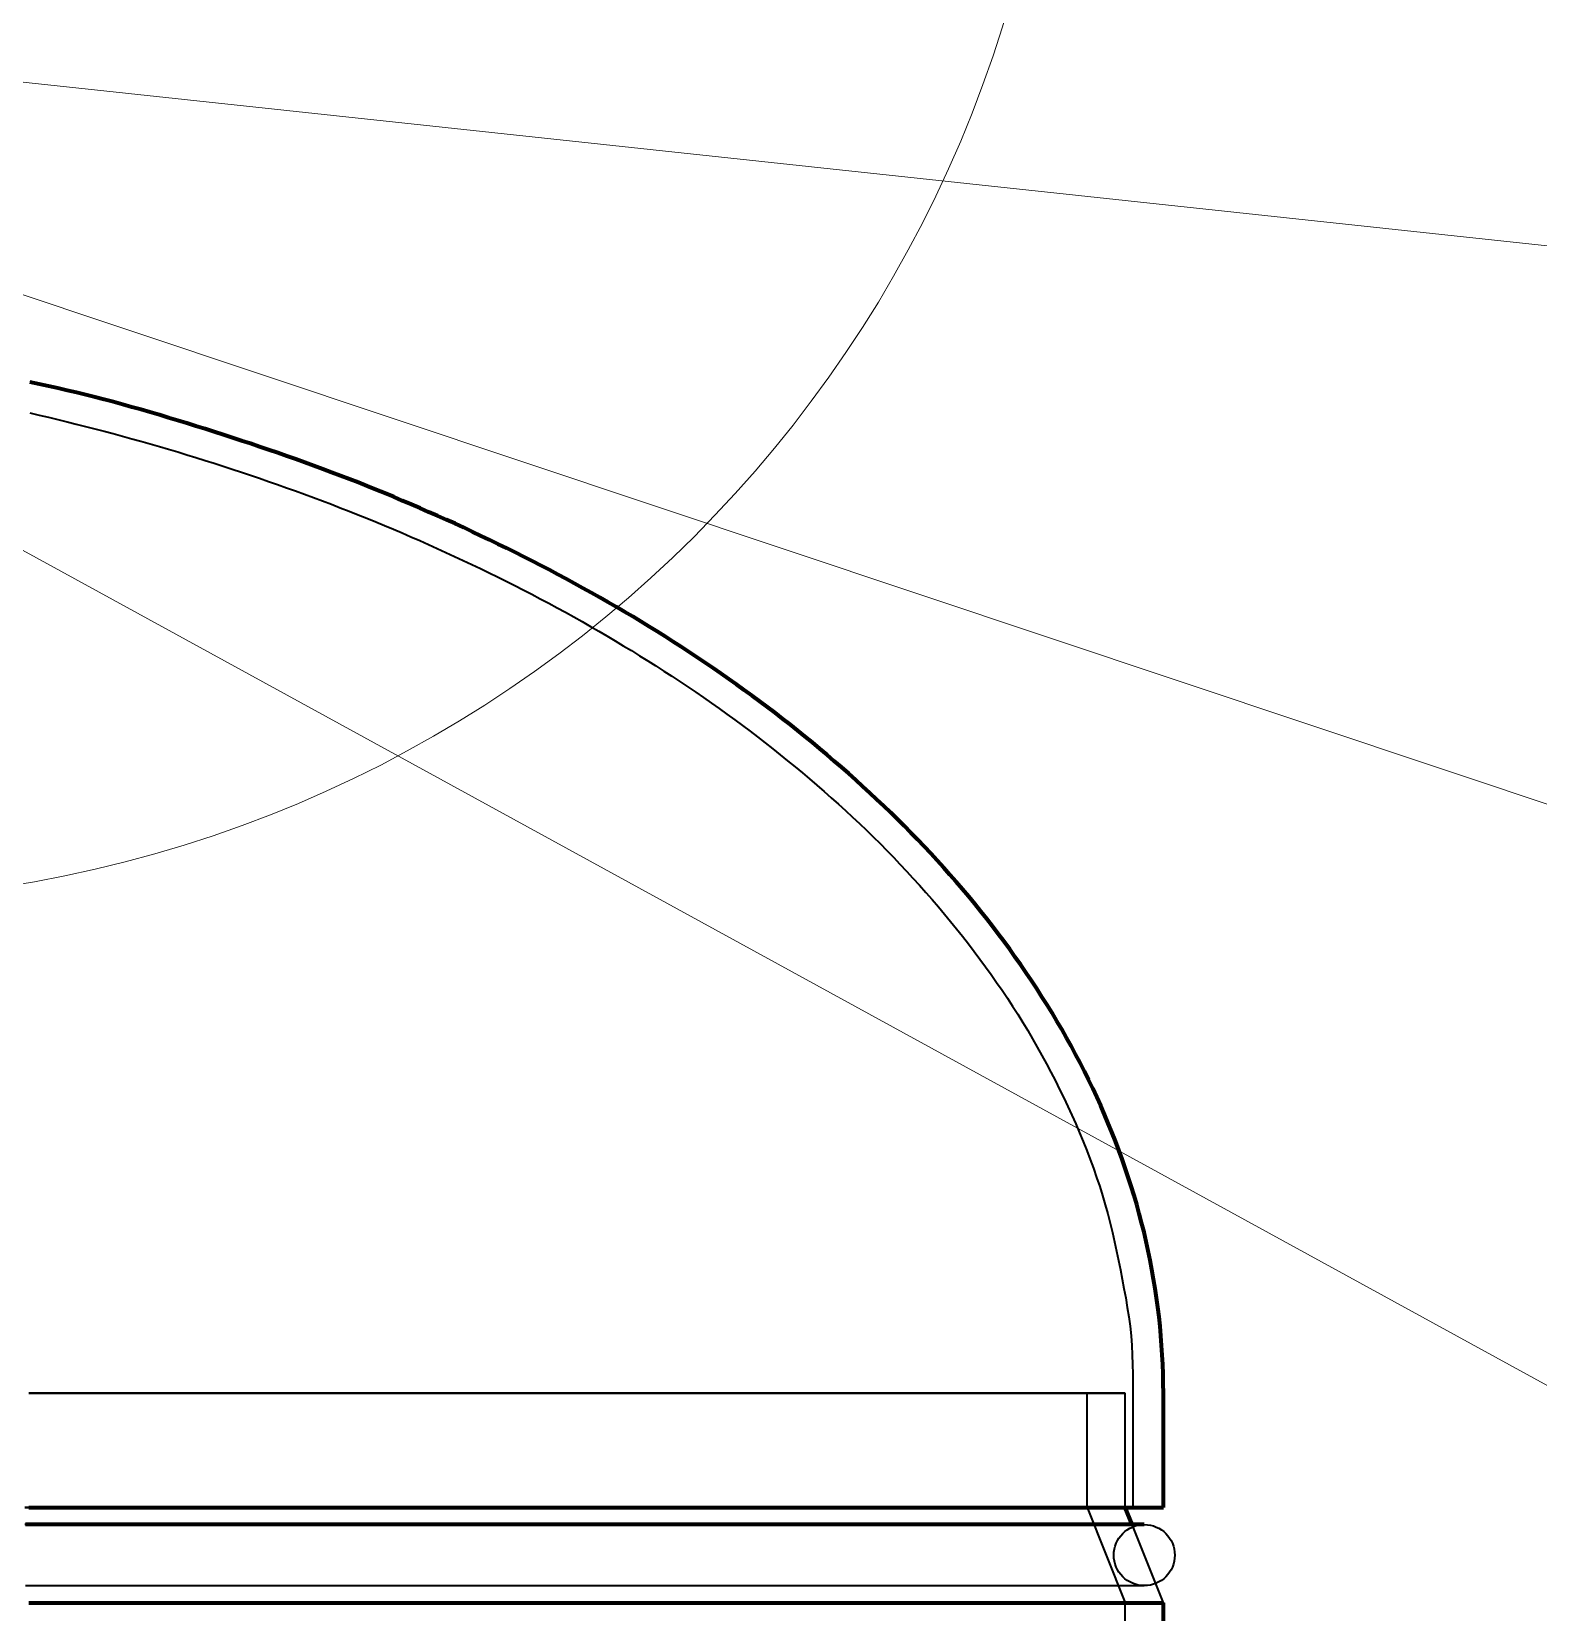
# Model space of a CAD drawing. Header units: millimetres. Extents: x 0 to 2208, y 0 to 420.
# Drawn here: x 112.52 to 128.32, y 217.29 to 233.87 of the extents above; entities that cross this region are included whole.
import ezdxf

# ---------------------------------------------------------------- set-up
doc = ezdxf.new("R2010")
doc.units = ezdxf.units.MM
doc.linetypes.add('IRAM-E-TRAZOS', pattern=[5, 4, -1])
for name, color, linetype, lineweight in [('01-VISIBLE', 7, 'CONTINUOUS', 70), ('02-OCULTA', 4, 'IRAM-E-TRAZOS', 35), ('08-FINA', 5, 'CONTINUOUS', 18)]:
    doc.layers.add(name, color=color, linetype=linetype, lineweight=lineweight)

msp = doc.modelspace()

# ---------------------------------------------------------------- linework, layer by layer
at = {"layer": '01-VISIBLE'}
for p, q in [((124.388, 218.391), (124.388, 219.591)), ((124.06, 218.211), (123.988, 218.391)), ((124.388, 198.664), (124.388, 217.391))]:
    msp.add_line(p, q, dxfattribs=at)
for points in [[(124.388, 219.591), (124.387, 219.691), (124.385, 219.791), (124.382, 219.891), (124.377, 219.991), (124.37, 220.091), (124.362, 220.191), (124.353, 220.291), (124.343, 220.39), (124.33, 220.49), (124.317, 220.589), (124.302, 220.688), (124.286, 220.787), (124.268, 220.886), (124.249, 220.984), (124.229, 221.082), (124.208, 221.18), (124.185, 221.277), (124.16, 221.375), (124.135, 221.471), (124.108, 221.568), (124.08, 221.664), (124.05, 221.76), (124.02, 221.855), (123.988, 221.95), (123.955, 222.045), (123.921, 222.139), (123.885, 222.232), (123.848, 222.326), (123.81, 222.418), (123.772, 222.511), (123.731, 222.603), (123.69, 222.694), (123.648, 222.785), (123.604, 222.875), (123.56, 222.965), (123.515, 223.054), (123.468, 223.143), (123.42, 223.231), (123.372, 223.318), (123.322, 223.406), (123.272, 223.492), (123.22, 223.578), (123.168, 223.663), (123.115, 223.748), (123.061, 223.832), (123.006, 223.916), (122.95, 223.999), (122.893, 224.082), (122.835, 224.164), (122.777, 224.245), (122.718, 224.326), (122.657, 224.406), (122.597, 224.486), (122.535, 224.565), (122.473, 224.643), (122.41, 224.721), (122.346, 224.798), (122.281, 224.875), (122.216, 224.951), (122.15, 225.026), (122.084, 225.101), (122.016, 225.175), (121.949, 225.249), (121.88, 225.322), (121.811, 225.395), (121.741, 225.467), (121.671, 225.538), (121.6, 225.609), (121.528, 225.679), (121.456, 225.748), (121.384, 225.817), (121.311, 225.886), (121.237, 225.954), (121.163, 226.021), (121.088, 226.088), (121.013, 226.154), (120.937, 226.219), (120.861, 226.284), (120.784, 226.349), (120.707, 226.413), (120.629, 226.476), (120.551, 226.539), (120.473, 226.601), (120.394, 226.663), (120.315, 226.724), (120.235, 226.785), (120.155, 226.845), (120.074, 226.904), (119.993, 226.963), (119.912, 227.021), (119.83, 227.079), (119.748, 227.137), (119.665, 227.194), (119.582, 227.25), (119.499, 227.306), (119.416, 227.361), (119.332, 227.416), (119.248, 227.47), (119.163, 227.524), (119.078, 227.577), (118.993, 227.63), (118.908, 227.682), (118.822, 227.734), (118.736, 227.785), (118.649, 227.836), (118.563, 227.886), (118.476, 227.936), (118.389, 227.985), (118.301, 228.034), (118.213, 228.082), (118.125, 228.13), (118.037, 228.177), (117.948, 228.224), (117.86, 228.27), (117.771, 228.316), (117.681, 228.362), (117.592, 228.407), (117.502, 228.451), (117.412, 228.495), (117.322, 228.539), (117.231, 228.582), (117.141, 228.624), (117.05, 228.667), (116.959, 228.709), (116.868, 228.75), (116.776, 228.791), (116.685, 228.831), (116.593, 228.871), (116.501, 228.911), (116.409, 228.95), (116.316, 228.989), (116.224, 229.027), (116.131, 229.065), (116.038, 229.103), (115.945, 229.139), (115.852, 229.176), (115.758, 229.212), (115.664, 229.247), (115.571, 229.282), (115.477, 229.317), (115.382, 229.351), (115.288, 229.385), (115.194, 229.418), (115.099, 229.451), (115.004, 229.484), (114.909, 229.516), (114.814, 229.548), (114.719, 229.579), (114.624, 229.61), (114.529, 229.641), (114.433, 229.672), (114.338, 229.702), (114.242, 229.732), (114.147, 229.762), (114.051, 229.791), (113.955, 229.82), (113.859, 229.849), (113.763, 229.877), (113.667, 229.905), (113.57, 229.932), (113.474, 229.959), (113.377, 229.985), (113.28, 230.01), (113.183, 230.035), (113.086, 230.059), (112.989, 230.083), (112.891, 230.106), (112.793, 230.129), (112.696, 230.151), (112.598, 230.172), (112.5, 230.193)], [(112.488, 218.391), (112.588, 218.391), (112.688, 218.391), (112.788, 218.391), (112.888, 218.391), (112.988, 218.391), (113.088, 218.391), (113.188, 218.391), (113.288, 218.391), (113.388, 218.391), (113.488, 218.391), (113.588, 218.391), (113.688, 218.391), (113.788, 218.391), (113.888, 218.391), (113.988, 218.391), (114.088, 218.391), (114.188, 218.391), (114.288, 218.391), (114.388, 218.391), (114.488, 218.391), (114.588, 218.391), (114.688, 218.391), (114.788, 218.391), (114.888, 218.391), (114.988, 218.391), (115.088, 218.391), (115.188, 218.391), (115.288, 218.391), (115.388, 218.391), (115.488, 218.391), (115.588, 218.391), (115.688, 218.391), (115.788, 218.391), (115.888, 218.391), (115.988, 218.391), (116.088, 218.391), (116.188, 218.391), (116.288, 218.391), (116.388, 218.391), (116.488, 218.391), (116.588, 218.391), (116.688, 218.391), (116.788, 218.391), (116.888, 218.391), (116.988, 218.391), (117.088, 218.391), (117.188, 218.391), (117.288, 218.391), (117.388, 218.391), (117.488, 218.391), (117.588, 218.391), (117.688, 218.391), (117.788, 218.391), (117.888, 218.391), (117.988, 218.391), (118.088, 218.391), (118.188, 218.391), (118.288, 218.391), (118.388, 218.391), (118.488, 218.391), (118.588, 218.391), (118.688, 218.391), (118.788, 218.391), (118.888, 218.391), (118.988, 218.391), (119.088, 218.391), (119.188, 218.391), (119.288, 218.391), (119.388, 218.391), (119.488, 218.391), (119.588, 218.391), (119.688, 218.391), (119.788, 218.391), (119.888, 218.391), (119.988, 218.391), (120.088, 218.391), (120.188, 218.391), (120.288, 218.391), (120.388, 218.391), (120.488, 218.391), (120.588, 218.391), (120.688, 218.391), (120.788, 218.391), (120.888, 218.391), (120.988, 218.391), (121.088, 218.391), (121.188, 218.391), (121.288, 218.391), (121.388, 218.391), (121.488, 218.391), (121.588, 218.391), (121.688, 218.391), (121.788, 218.391), (121.888, 218.391), (121.988, 218.391), (122.088, 218.391), (122.188, 218.391), (122.288, 218.391), (122.388, 218.391), (122.488, 218.391), (122.588, 218.391), (122.688, 218.391), (122.788, 218.391), (122.888, 218.391), (122.988, 218.391), (123.088, 218.391), (123.188, 218.391), (123.288, 218.391), (123.388, 218.391), (123.488, 218.391), (123.588, 218.391), (123.688, 218.391), (123.788, 218.391), (123.888, 218.391), (123.988, 218.391), (124.088, 218.391), (124.188, 218.391), (124.288, 218.391), (124.388, 218.391)], [(124.188, 218.211), (124.088, 218.211), (123.987, 218.211), (123.887, 218.211), (123.787, 218.211), (123.687, 218.211), (123.586, 218.211), (123.486, 218.211), (123.386, 218.211), (123.286, 218.211), (123.185, 218.211), (123.085, 218.211), (122.985, 218.211), (122.884, 218.211), (122.784, 218.211), (122.684, 218.211), (122.584, 218.211), (122.483, 218.211), (122.383, 218.211), (122.283, 218.211), (122.182, 218.211), (122.082, 218.211), (121.982, 218.211), (121.882, 218.211), (121.781, 218.211), (121.681, 218.211), (121.581, 218.211), (121.48, 218.211), (121.38, 218.211), (121.28, 218.211), (121.18, 218.211), (121.079, 218.211), (120.979, 218.211), (120.879, 218.211), (120.779, 218.211), (120.678, 218.211), (120.578, 218.211), (120.478, 218.211), (120.377, 218.211), (120.277, 218.211), (120.177, 218.211), (120.077, 218.211), (119.976, 218.211), (119.876, 218.211), (119.776, 218.211), (119.675, 218.211), (119.575, 218.211), (119.475, 218.211), (119.375, 218.211), (119.274, 218.211), (119.174, 218.211), (119.074, 218.211), (118.973, 218.211), (118.873, 218.211), (118.773, 218.211), (118.673, 218.211), (118.572, 218.211), (118.472, 218.211), (118.372, 218.211), (118.272, 218.211), (118.171, 218.211), (118.071, 218.211), (117.971, 218.211), (117.87, 218.211), (117.77, 218.211), (117.67, 218.211), (117.57, 218.211), (117.469, 218.211), (117.369, 218.211), (117.269, 218.211), (117.168, 218.211), (117.068, 218.211), (116.968, 218.211), (116.868, 218.211), (116.767, 218.211), (116.667, 218.211), (116.567, 218.211), (116.466, 218.211), (116.366, 218.211), (116.266, 218.211), (116.166, 218.211), (116.065, 218.211), (115.965, 218.211), (115.865, 218.211), (115.765, 218.211), (115.664, 218.211), (115.564, 218.211), (115.464, 218.211), (115.363, 218.211), (115.263, 218.211), (115.163, 218.211), (115.063, 218.211), (114.962, 218.211), (114.862, 218.211), (114.762, 218.211), (114.661, 218.211), (114.561, 218.211), (114.461, 218.211), (114.361, 218.211), (114.26, 218.211), (114.16, 218.211), (114.06, 218.211), (113.96, 218.211), (113.859, 218.211), (113.759, 218.211), (113.659, 218.211), (113.558, 218.211), (113.458, 218.211), (113.358, 218.211), (113.258, 218.211), (113.157, 218.211), (113.057, 218.211), (112.957, 218.211), (112.856, 218.211), (112.756, 218.211), (112.656, 218.211), (112.556, 218.211), (112.455, 218.211)], [(124.188, 218.211), (124.167, 218.211), (124.145, 218.211), (124.124, 218.211), (124.103, 218.211), (124.081, 218.211), (124.06, 218.211)], [(112.488, 217.391), (112.588, 217.391), (112.688, 217.391), (112.788, 217.391), (112.888, 217.391), (112.988, 217.391), (113.088, 217.391), (113.188, 217.391), (113.288, 217.391), (113.388, 217.391), (113.488, 217.391), (113.588, 217.391), (113.688, 217.391), (113.788, 217.391), (113.888, 217.391), (113.988, 217.391), (114.088, 217.391), (114.188, 217.391), (114.288, 217.391), (114.388, 217.391), (114.488, 217.391), (114.588, 217.391), (114.688, 217.391), (114.788, 217.391), (114.888, 217.391), (114.988, 217.391), (115.088, 217.391), (115.188, 217.391), (115.288, 217.391), (115.388, 217.391), (115.488, 217.391), (115.588, 217.391), (115.688, 217.391), (115.788, 217.391), (115.888, 217.391), (115.988, 217.391), (116.088, 217.391), (116.188, 217.391), (116.288, 217.391), (116.388, 217.391), (116.488, 217.391), (116.588, 217.391), (116.688, 217.391), (116.788, 217.391), (116.888, 217.391), (116.988, 217.391), (117.088, 217.391), (117.188, 217.391), (117.288, 217.391), (117.388, 217.391), (117.488, 217.391), (117.588, 217.391), (117.688, 217.391), (117.788, 217.391), (117.888, 217.391), (117.988, 217.391), (118.088, 217.391), (118.188, 217.391), (118.288, 217.391), (118.388, 217.391), (118.488, 217.391), (118.588, 217.391), (118.688, 217.391), (118.788, 217.391), (118.888, 217.391), (118.988, 217.391), (119.088, 217.391), (119.188, 217.391), (119.288, 217.391), (119.388, 217.391), (119.488, 217.391), (119.588, 217.391), (119.688, 217.391), (119.788, 217.391), (119.888, 217.391), (119.988, 217.391), (120.088, 217.391), (120.188, 217.391), (120.288, 217.391), (120.388, 217.391), (120.488, 217.391), (120.588, 217.391), (120.688, 217.391), (120.788, 217.391), (120.888, 217.391), (120.988, 217.391), (121.088, 217.391), (121.188, 217.391), (121.288, 217.391), (121.388, 217.391), (121.488, 217.391), (121.588, 217.391), (121.688, 217.391), (121.788, 217.391), (121.888, 217.391), (121.988, 217.391), (122.088, 217.391), (122.188, 217.391), (122.288, 217.391), (122.388, 217.391), (122.488, 217.391), (122.588, 217.391), (122.688, 217.391), (122.788, 217.391), (122.888, 217.391), (122.988, 217.391), (123.088, 217.391), (123.188, 217.391), (123.288, 217.391), (123.388, 217.391), (123.488, 217.391), (123.588, 217.391), (123.688, 217.391), (123.788, 217.391), (123.888, 217.391), (123.988, 217.391), (124.088, 217.391), (124.188, 217.391), (124.288, 217.391), (124.388, 217.391)]]:
    msp.add_lwpolyline(points, dxfattribs=at)
at = {"layer": '02-OCULTA'}
for p, q in [((123.588, 218.391), (123.588, 219.591)), ((123.988, 218.391), (123.988, 219.591)), ((124.068, 219.591), (124.068, 218.391)), ((123.588, 218.391), (123.988, 217.391)), ((124.388, 217.391), (124.06, 218.211)), ((123.988, 120.979), (123.988, 217.391))]:
    msp.add_line(p, q, dxfattribs=at)
for points in [[(112.5, 229.871), (112.598, 229.848), (112.695, 229.825), (112.793, 229.802), (112.89, 229.778), (112.987, 229.754), (113.084, 229.729), (113.181, 229.704), (113.278, 229.678), (113.375, 229.653), (113.472, 229.626), (113.568, 229.6), (113.665, 229.573), (113.761, 229.545), (113.858, 229.518), (113.954, 229.489), (114.05, 229.461), (114.146, 229.432), (114.241, 229.402), (114.337, 229.372), (114.433, 229.342), (114.528, 229.312), (114.623, 229.281), (114.718, 229.249), (114.813, 229.217), (114.908, 229.185), (115.003, 229.152), (115.098, 229.119), (115.192, 229.086), (115.286, 229.052), (115.38, 229.017), (115.474, 228.983), (115.568, 228.947), (115.662, 228.912), (115.755, 228.876), (115.849, 228.839), (115.942, 228.802), (116.035, 228.765), (116.128, 228.727), (116.22, 228.689), (116.313, 228.65), (116.405, 228.611), (116.497, 228.571), (116.589, 228.531), (116.68, 228.49), (116.772, 228.45), (116.863, 228.408), (116.954, 228.366), (117.045, 228.324), (117.136, 228.281), (117.226, 228.238), (117.316, 228.194), (117.406, 228.15), (117.496, 228.105), (117.585, 228.06), (117.674, 228.014), (117.763, 227.968), (117.852, 227.922), (117.941, 227.875), (118.029, 227.827), (118.117, 227.779), (118.204, 227.73), (118.292, 227.681), (118.379, 227.632), (118.466, 227.582), (118.552, 227.531), (118.638, 227.48), (118.724, 227.429), (118.81, 227.377), (118.895, 227.324), (118.98, 227.271), (119.065, 227.217), (119.149, 227.163), (119.233, 227.108), (119.317, 227.053), (119.4, 226.998), (119.483, 226.941), (119.566, 226.884), (119.648, 226.827), (119.73, 226.769), (119.811, 226.711), (119.892, 226.652), (119.973, 226.592), (120.053, 226.532), (120.132, 226.472), (120.212, 226.41), (120.291, 226.349), (120.369, 226.286), (120.447, 226.223), (120.525, 226.16), (120.602, 226.096), (120.678, 226.031), (120.754, 225.966), (120.83, 225.9), (120.905, 225.834), (120.98, 225.767), (121.054, 225.699), (121.127, 225.631), (121.2, 225.563), (121.273, 225.493), (121.344, 225.423), (121.416, 225.353), (121.486, 225.282), (121.556, 225.21), (121.625, 225.138), (121.694, 225.065), (121.762, 224.991), (121.83, 224.917), (121.896, 224.842), (121.962, 224.767), (122.028, 224.691), (122.092, 224.614), (122.156, 224.537), (122.219, 224.459), (122.282, 224.381), (122.343, 224.302), (122.404, 224.222), (122.464, 224.142), (122.523, 224.061), (122.582, 223.98), (122.639, 223.898), (122.696, 223.815), (122.752, 223.732), (122.807, 223.648), (122.86, 223.563), (122.913, 223.478), (122.965, 223.393), (123.016, 223.306), (123.066, 223.219), (123.115, 223.132), (123.163, 223.044), (123.209, 222.955), (123.255, 222.866), (123.3, 222.776), (123.344, 222.686), (123.386, 222.595), (123.428, 222.504), (123.469, 222.413), (123.508, 222.321), (123.547, 222.228), (123.584, 222.135), (123.62, 222.042), (123.655, 221.948), (123.688, 221.853), (123.72, 221.758), (123.75, 221.663), (123.778, 221.566), (123.805, 221.47), (123.83, 221.373), (123.854, 221.276), (123.876, 221.178), (123.898, 221.08), (123.918, 220.982), (123.938, 220.884), (123.957, 220.785), (123.975, 220.687), (123.993, 220.588), (124.01, 220.489), (124.026, 220.39), (124.039, 220.291), (124.049, 220.191), (124.057, 220.091), (124.062, 219.991), (124.065, 219.891), (124.067, 219.791), (124.068, 219.691), (124.068, 219.591)], [(123.988, 219.591), (123.888, 219.591), (123.788, 219.591), (123.688, 219.591), (123.588, 219.591), (123.488, 219.591), (123.388, 219.591), (123.288, 219.591), (123.188, 219.591), (123.088, 219.591), (122.988, 219.591), (122.888, 219.591), (122.788, 219.591), (122.688, 219.591), (122.588, 219.591), (122.488, 219.591), (122.388, 219.591), (122.288, 219.591), (122.188, 219.591), (122.088, 219.591), (121.988, 219.591), (121.888, 219.591), (121.788, 219.591), (121.688, 219.591), (121.588, 219.591), (121.488, 219.591), (121.388, 219.591), (121.288, 219.591), (121.188, 219.591), (121.088, 219.591), (120.988, 219.591), (120.888, 219.591), (120.788, 219.591), (120.688, 219.591), (120.588, 219.591), (120.488, 219.591), (120.388, 219.591), (120.288, 219.591), (120.188, 219.591), (120.088, 219.591), (119.988, 219.591), (119.888, 219.591), (119.788, 219.591), (119.688, 219.591), (119.588, 219.591), (119.488, 219.591), (119.388, 219.591), (119.288, 219.591), (119.188, 219.591), (119.088, 219.591), (118.988, 219.591), (118.888, 219.591), (118.788, 219.591), (118.688, 219.591), (118.588, 219.591), (118.488, 219.591), (118.388, 219.591), (118.288, 219.591), (118.188, 219.591), (118.088, 219.591), (117.988, 219.591), (117.888, 219.591), (117.788, 219.591), (117.688, 219.591), (117.588, 219.591), (117.488, 219.591), (117.388, 219.591), (117.288, 219.591), (117.188, 219.591), (117.088, 219.591), (116.988, 219.591), (116.888, 219.591), (116.788, 219.591), (116.688, 219.591), (116.588, 219.591), (116.488, 219.591), (116.388, 219.591), (116.288, 219.591), (116.188, 219.591), (116.088, 219.591), (115.988, 219.591), (115.888, 219.591), (115.788, 219.591), (115.688, 219.591), (115.588, 219.591), (115.488, 219.591), (115.388, 219.591), (115.288, 219.591), (115.188, 219.591), (115.088, 219.591), (114.988, 219.591), (114.888, 219.591), (114.788, 219.591), (114.688, 219.591), (114.588, 219.591), (114.488, 219.591), (114.388, 219.591), (114.288, 219.591), (114.188, 219.591), (114.088, 219.591), (113.988, 219.591), (113.888, 219.591), (113.788, 219.591), (113.688, 219.591), (113.588, 219.591), (113.488, 219.591), (113.388, 219.591), (113.288, 219.591), (113.188, 219.591), (113.088, 219.591), (112.988, 219.591), (112.888, 219.591), (112.788, 219.591), (112.688, 219.591), (112.588, 219.591), (112.488, 219.591)], [(112.488, 219.591), (112.588, 219.591), (112.688, 219.591), (112.788, 219.591), (112.888, 219.591), (112.988, 219.591), (113.088, 219.591), (113.188, 219.591), (113.288, 219.591), (113.388, 219.591), (113.488, 219.591), (113.588, 219.591), (113.688, 219.591), (113.788, 219.591), (113.888, 219.591), (113.988, 219.591), (114.088, 219.591), (114.188, 219.591), (114.288, 219.591), (114.388, 219.591), (114.488, 219.591), (114.588, 219.591), (114.688, 219.591), (114.788, 219.591), (114.888, 219.591), (114.988, 219.591), (115.088, 219.591), (115.188, 219.591), (115.288, 219.591), (115.388, 219.591), (115.488, 219.591), (115.588, 219.591), (115.688, 219.591), (115.788, 219.591), (115.888, 219.591), (115.988, 219.591), (116.088, 219.591), (116.188, 219.591), (116.288, 219.591), (116.388, 219.591), (116.488, 219.591), (116.588, 219.591), (116.688, 219.591), (116.788, 219.591), (116.888, 219.591), (116.988, 219.591), (117.088, 219.591), (117.188, 219.591), (117.288, 219.591), (117.388, 219.591), (117.488, 219.591), (117.588, 219.591), (117.688, 219.591), (117.788, 219.591), (117.888, 219.591), (117.988, 219.591), (118.088, 219.591), (118.188, 219.591), (118.288, 219.591), (118.388, 219.591), (118.488, 219.591), (118.588, 219.591), (118.688, 219.591), (118.788, 219.591), (118.888, 219.591), (118.988, 219.591), (119.088, 219.591), (119.188, 219.591), (119.288, 219.591), (119.388, 219.591), (119.488, 219.591), (119.588, 219.591), (119.688, 219.591), (119.788, 219.591), (119.888, 219.591), (119.988, 219.591), (120.088, 219.591), (120.188, 219.591), (120.288, 219.591), (120.388, 219.591), (120.488, 219.591), (120.588, 219.591), (120.688, 219.591), (120.788, 219.591), (120.888, 219.591), (120.988, 219.591), (121.088, 219.591), (121.188, 219.591), (121.288, 219.591), (121.388, 219.591), (121.488, 219.591), (121.588, 219.591), (121.688, 219.591), (121.788, 219.591), (121.888, 219.591), (121.988, 219.591), (122.088, 219.591), (122.188, 219.591), (122.288, 219.591), (122.388, 219.591), (122.488, 219.591), (122.588, 219.591), (122.688, 219.591), (122.788, 219.591), (122.888, 219.591), (122.988, 219.591), (123.088, 219.591), (123.188, 219.591), (123.288, 219.591), (123.388, 219.591), (123.488, 219.591), (123.588, 219.591), (123.688, 219.591), (123.788, 219.591), (123.888, 219.591), (123.988, 219.591)], [(123.588, 219.591), (123.488, 219.591), (123.388, 219.591), (123.288, 219.591), (123.188, 219.591), (123.088, 219.591), (122.988, 219.591), (122.888, 219.591), (122.788, 219.591), (122.688, 219.591), (122.588, 219.591), (122.488, 219.591), (122.388, 219.591), (122.288, 219.591), (122.188, 219.591), (122.088, 219.591), (121.988, 219.591), (121.888, 219.591), (121.788, 219.591), (121.688, 219.591), (121.588, 219.591), (121.488, 219.591), (121.388, 219.591), (121.288, 219.591), (121.188, 219.591), (121.088, 219.591), (120.988, 219.591), (120.888, 219.591), (120.788, 219.591), (120.688, 219.591), (120.588, 219.591), (120.488, 219.591), (120.388, 219.591), (120.288, 219.591), (120.188, 219.591), (120.088, 219.591), (119.988, 219.591), (119.888, 219.591), (119.788, 219.591), (119.688, 219.591), (119.588, 219.591), (119.488, 219.591), (119.388, 219.591), (119.288, 219.591), (119.188, 219.591), (119.088, 219.591), (118.988, 219.591), (118.888, 219.591), (118.788, 219.591), (118.688, 219.591), (118.588, 219.591), (118.488, 219.591), (118.388, 219.591), (118.288, 219.591), (118.188, 219.591), (118.088, 219.591), (117.988, 219.591), (117.888, 219.591), (117.788, 219.591), (117.688, 219.591), (117.588, 219.591), (117.488, 219.591), (117.388, 219.591), (117.288, 219.591), (117.188, 219.591), (117.088, 219.591), (116.988, 219.591), (116.888, 219.591), (116.788, 219.591), (116.688, 219.591), (116.588, 219.591), (116.488, 219.591), (116.388, 219.591), (116.288, 219.591), (116.188, 219.591), (116.088, 219.591), (115.988, 219.591), (115.888, 219.591), (115.788, 219.591), (115.688, 219.591), (115.588, 219.591), (115.488, 219.591), (115.388, 219.591), (115.288, 219.591), (115.188, 219.591), (115.088, 219.591), (114.988, 219.591), (114.888, 219.591), (114.788, 219.591), (114.688, 219.591), (114.588, 219.591), (114.488, 219.591), (114.388, 219.591), (114.288, 219.591), (114.188, 219.591), (114.088, 219.591), (113.988, 219.591), (113.888, 219.591), (113.788, 219.591), (113.688, 219.591), (113.588, 219.591), (113.488, 219.591), (113.388, 219.591), (113.288, 219.591), (113.188, 219.591), (113.088, 219.591), (112.988, 219.591), (112.888, 219.591), (112.788, 219.591), (112.688, 219.591), (112.588, 219.591), (112.488, 219.591)], [(112.488, 219.591), (112.588, 219.591), (112.688, 219.591), (112.788, 219.591), (112.888, 219.591), (112.988, 219.591), (113.088, 219.591), (113.188, 219.591), (113.288, 219.591), (113.388, 219.591), (113.488, 219.591), (113.588, 219.591), (113.688, 219.591), (113.788, 219.591), (113.888, 219.591), (113.988, 219.591), (114.088, 219.591), (114.188, 219.591), (114.288, 219.591), (114.388, 219.591), (114.488, 219.591), (114.588, 219.591), (114.688, 219.591), (114.788, 219.591), (114.888, 219.591), (114.988, 219.591), (115.088, 219.591), (115.188, 219.591), (115.288, 219.591), (115.388, 219.591), (115.488, 219.591), (115.588, 219.591), (115.688, 219.591), (115.788, 219.591), (115.888, 219.591), (115.988, 219.591), (116.088, 219.591), (116.188, 219.591), (116.288, 219.591), (116.388, 219.591), (116.488, 219.591), (116.588, 219.591), (116.688, 219.591), (116.788, 219.591), (116.888, 219.591), (116.988, 219.591), (117.088, 219.591), (117.188, 219.591), (117.288, 219.591), (117.388, 219.591), (117.488, 219.591), (117.588, 219.591), (117.688, 219.591), (117.788, 219.591), (117.888, 219.591), (117.988, 219.591), (118.088, 219.591), (118.188, 219.591), (118.288, 219.591), (118.388, 219.591), (118.488, 219.591), (118.588, 219.591), (118.688, 219.591), (118.788, 219.591), (118.888, 219.591), (118.988, 219.591), (119.088, 219.591), (119.188, 219.591), (119.288, 219.591), (119.388, 219.591), (119.488, 219.591), (119.588, 219.591), (119.688, 219.591), (119.788, 219.591), (119.888, 219.591), (119.988, 219.591), (120.088, 219.591), (120.188, 219.591), (120.288, 219.591), (120.388, 219.591), (120.488, 219.591), (120.588, 219.591), (120.688, 219.591), (120.788, 219.591), (120.888, 219.591), (120.988, 219.591), (121.088, 219.591), (121.188, 219.591), (121.288, 219.591), (121.388, 219.591), (121.488, 219.591), (121.588, 219.591), (121.688, 219.591), (121.788, 219.591), (121.888, 219.591), (121.988, 219.591), (122.088, 219.591), (122.188, 219.591), (122.288, 219.591), (122.388, 219.591), (122.488, 219.591), (122.588, 219.591), (122.688, 219.591), (122.788, 219.591), (122.888, 219.591), (122.988, 219.591), (123.088, 219.591), (123.188, 219.591), (123.288, 219.591), (123.388, 219.591), (123.488, 219.591), (123.588, 219.591)], [(124.068, 218.391), (123.968, 218.391), (123.868, 218.391), (123.767, 218.391), (123.667, 218.391), (123.567, 218.391), (123.467, 218.391), (123.367, 218.391), (123.267, 218.391), (123.166, 218.391), (123.066, 218.391), (122.966, 218.391), (122.866, 218.391), (122.766, 218.391), (122.666, 218.391), (122.565, 218.391), (122.465, 218.391), (122.365, 218.391), (122.265, 218.391), (122.165, 218.391), (122.065, 218.391), (121.964, 218.391), (121.864, 218.391), (121.764, 218.391), (121.664, 218.391), (121.564, 218.391), (121.464, 218.391), (121.363, 218.391), (121.263, 218.391), (121.163, 218.391), (121.063, 218.391), (120.963, 218.391), (120.863, 218.391), (120.762, 218.391), (120.662, 218.391), (120.562, 218.391), (120.462, 218.391), (120.362, 218.391), (120.262, 218.391), (120.161, 218.391), (120.061, 218.391), (119.961, 218.391), (119.861, 218.391), (119.761, 218.391), (119.661, 218.391), (119.56, 218.391), (119.46, 218.391), (119.36, 218.391), (119.26, 218.391), (119.16, 218.391), (119.06, 218.391), (118.959, 218.391), (118.859, 218.391), (118.759, 218.391), (118.659, 218.391), (118.559, 218.391), (118.459, 218.391), (118.358, 218.391), (118.258, 218.391), (118.158, 218.391), (118.058, 218.391), (117.958, 218.391), (117.858, 218.391), (117.757, 218.391), (117.657, 218.391), (117.557, 218.391), (117.457, 218.391), (117.357, 218.391), (117.257, 218.391), (117.156, 218.391), (117.056, 218.391), (116.956, 218.391), (116.856, 218.391), (116.756, 218.391), (116.656, 218.391), (116.555, 218.391), (116.455, 218.391), (116.355, 218.391), (116.255, 218.391), (116.155, 218.391), (116.055, 218.391), (115.954, 218.391), (115.854, 218.391), (115.754, 218.391), (115.654, 218.391), (115.554, 218.391), (115.454, 218.391), (115.353, 218.391), (115.253, 218.391), (115.153, 218.391), (115.053, 218.391), (114.953, 218.391), (114.852, 218.391), (114.752, 218.391), (114.652, 218.391), (114.552, 218.391), (114.452, 218.391), (114.352, 218.391), (114.251, 218.391), (114.151, 218.391), (114.051, 218.391), (113.951, 218.391), (113.851, 218.391), (113.751, 218.391), (113.65, 218.391), (113.55, 218.391), (113.45, 218.391), (113.35, 218.391), (113.25, 218.391), (113.15, 218.391), (113.049, 218.391), (112.949, 218.391), (112.849, 218.391), (112.749, 218.391), (112.649, 218.391), (112.549, 218.391), (112.448, 218.391)], [(112.448, 218.391), (112.549, 218.391), (112.649, 218.391), (112.749, 218.391), (112.849, 218.391), (112.949, 218.391), (113.049, 218.391), (113.15, 218.391), (113.25, 218.391), (113.35, 218.391), (113.45, 218.391), (113.55, 218.391), (113.65, 218.391), (113.751, 218.391), (113.851, 218.391), (113.951, 218.391), (114.051, 218.391), (114.151, 218.391), (114.251, 218.391), (114.352, 218.391), (114.452, 218.391), (114.552, 218.391), (114.652, 218.391), (114.752, 218.391), (114.852, 218.391), (114.953, 218.391), (115.053, 218.391), (115.153, 218.391), (115.253, 218.391), (115.353, 218.391), (115.454, 218.391), (115.554, 218.391), (115.654, 218.391), (115.754, 218.391), (115.854, 218.391), (115.954, 218.391), (116.055, 218.391), (116.155, 218.391), (116.255, 218.391), (116.355, 218.391), (116.455, 218.391), (116.555, 218.391), (116.656, 218.391), (116.756, 218.391), (116.856, 218.391), (116.956, 218.391), (117.056, 218.391), (117.156, 218.391), (117.257, 218.391), (117.357, 218.391), (117.457, 218.391), (117.557, 218.391), (117.657, 218.391), (117.757, 218.391), (117.858, 218.391), (117.958, 218.391), (118.058, 218.391), (118.158, 218.391), (118.258, 218.391), (118.358, 218.391), (118.459, 218.391), (118.559, 218.391), (118.659, 218.391), (118.759, 218.391), (118.859, 218.391), (118.959, 218.391), (119.06, 218.391), (119.16, 218.391), (119.26, 218.391), (119.36, 218.391), (119.46, 218.391), (119.56, 218.391), (119.661, 218.391), (119.761, 218.391), (119.861, 218.391), (119.961, 218.391), (120.061, 218.391), (120.161, 218.391), (120.262, 218.391), (120.362, 218.391), (120.462, 218.391), (120.562, 218.391), (120.662, 218.391), (120.762, 218.391), (120.863, 218.391), (120.963, 218.391), (121.063, 218.391), (121.163, 218.391), (121.263, 218.391), (121.363, 218.391), (121.464, 218.391), (121.564, 218.391), (121.664, 218.391), (121.764, 218.391), (121.864, 218.391), (121.964, 218.391), (122.065, 218.391), (122.165, 218.391), (122.265, 218.391), (122.365, 218.391), (122.465, 218.391), (122.565, 218.391), (122.666, 218.391), (122.766, 218.391), (122.866, 218.391), (122.966, 218.391), (123.066, 218.391), (123.166, 218.391), (123.267, 218.391), (123.367, 218.391), (123.467, 218.391), (123.567, 218.391), (123.667, 218.391), (123.767, 218.391), (123.868, 218.391), (123.968, 218.391), (124.068, 218.391)], [(123.988, 218.391), (123.888, 218.391), (123.788, 218.391), (123.688, 218.391), (123.588, 218.391), (123.488, 218.391), (123.388, 218.391), (123.288, 218.391), (123.188, 218.391), (123.088, 218.391), (122.988, 218.391), (122.888, 218.391), (122.788, 218.391), (122.688, 218.391), (122.588, 218.391), (122.488, 218.391), (122.388, 218.391), (122.288, 218.391), (122.188, 218.391), (122.088, 218.391), (121.988, 218.391), (121.888, 218.391), (121.788, 218.391), (121.688, 218.391), (121.588, 218.391), (121.488, 218.391), (121.388, 218.391), (121.288, 218.391), (121.188, 218.391), (121.088, 218.391), (120.988, 218.391), (120.888, 218.391), (120.788, 218.391), (120.688, 218.391), (120.588, 218.391), (120.488, 218.391), (120.388, 218.391), (120.288, 218.391), (120.188, 218.391), (120.088, 218.391), (119.988, 218.391), (119.888, 218.391), (119.788, 218.391), (119.688, 218.391), (119.588, 218.391), (119.488, 218.391), (119.388, 218.391), (119.288, 218.391), (119.188, 218.391), (119.088, 218.391), (118.988, 218.391), (118.888, 218.391), (118.788, 218.391), (118.688, 218.391), (118.588, 218.391), (118.488, 218.391), (118.388, 218.391), (118.288, 218.391), (118.188, 218.391), (118.088, 218.391), (117.988, 218.391), (117.888, 218.391), (117.788, 218.391), (117.688, 218.391), (117.588, 218.391), (117.488, 218.391), (117.388, 218.391), (117.288, 218.391), (117.188, 218.391), (117.088, 218.391), (116.988, 218.391), (116.888, 218.391), (116.788, 218.391), (116.688, 218.391), (116.588, 218.391), (116.488, 218.391), (116.388, 218.391), (116.288, 218.391), (116.188, 218.391), (116.088, 218.391), (115.988, 218.391), (115.888, 218.391), (115.788, 218.391), (115.688, 218.391), (115.588, 218.391), (115.488, 218.391), (115.388, 218.391), (115.288, 218.391), (115.188, 218.391), (115.088, 218.391), (114.988, 218.391), (114.888, 218.391), (114.788, 218.391), (114.688, 218.391), (114.588, 218.391), (114.488, 218.391), (114.388, 218.391), (114.288, 218.391), (114.188, 218.391), (114.088, 218.391), (113.988, 218.391), (113.888, 218.391), (113.788, 218.391), (113.688, 218.391), (113.588, 218.391), (113.488, 218.391), (113.388, 218.391), (113.288, 218.391), (113.188, 218.391), (113.088, 218.391), (112.988, 218.391), (112.888, 218.391), (112.788, 218.391), (112.688, 218.391), (112.588, 218.391), (112.488, 218.391)], [(112.488, 218.391), (112.588, 218.391), (112.688, 218.391), (112.788, 218.391), (112.888, 218.391), (112.988, 218.391), (113.088, 218.391), (113.188, 218.391), (113.288, 218.391), (113.388, 218.391), (113.488, 218.391), (113.588, 218.391), (113.688, 218.391), (113.788, 218.391), (113.888, 218.391), (113.988, 218.391), (114.088, 218.391), (114.188, 218.391), (114.288, 218.391), (114.388, 218.391), (114.488, 218.391), (114.588, 218.391), (114.688, 218.391), (114.788, 218.391), (114.888, 218.391), (114.988, 218.391), (115.088, 218.391), (115.188, 218.391), (115.288, 218.391), (115.388, 218.391), (115.488, 218.391), (115.588, 218.391), (115.688, 218.391), (115.788, 218.391), (115.888, 218.391), (115.988, 218.391), (116.088, 218.391), (116.188, 218.391), (116.288, 218.391), (116.388, 218.391), (116.488, 218.391), (116.588, 218.391), (116.688, 218.391), (116.788, 218.391), (116.888, 218.391), (116.988, 218.391), (117.088, 218.391), (117.188, 218.391), (117.288, 218.391), (117.388, 218.391), (117.488, 218.391), (117.588, 218.391), (117.688, 218.391), (117.788, 218.391), (117.888, 218.391), (117.988, 218.391), (118.088, 218.391), (118.188, 218.391), (118.288, 218.391), (118.388, 218.391), (118.488, 218.391), (118.588, 218.391), (118.688, 218.391), (118.788, 218.391), (118.888, 218.391), (118.988, 218.391), (119.088, 218.391), (119.188, 218.391), (119.288, 218.391), (119.388, 218.391), (119.488, 218.391), (119.588, 218.391), (119.688, 218.391), (119.788, 218.391), (119.888, 218.391), (119.988, 218.391), (120.088, 218.391), (120.188, 218.391), (120.288, 218.391), (120.388, 218.391), (120.488, 218.391), (120.588, 218.391), (120.688, 218.391), (120.788, 218.391), (120.888, 218.391), (120.988, 218.391), (121.088, 218.391), (121.188, 218.391), (121.288, 218.391), (121.388, 218.391), (121.488, 218.391), (121.588, 218.391), (121.688, 218.391), (121.788, 218.391), (121.888, 218.391), (121.988, 218.391), (122.088, 218.391), (122.188, 218.391), (122.288, 218.391), (122.388, 218.391), (122.488, 218.391), (122.588, 218.391), (122.688, 218.391), (122.788, 218.391), (122.888, 218.391), (122.988, 218.391), (123.088, 218.391), (123.188, 218.391), (123.288, 218.391), (123.388, 218.391), (123.488, 218.391), (123.588, 218.391), (123.688, 218.391), (123.788, 218.391), (123.888, 218.391), (123.988, 218.391)], [(123.588, 218.391), (123.488, 218.391), (123.388, 218.391), (123.288, 218.391), (123.188, 218.391), (123.088, 218.391), (122.988, 218.391), (122.888, 218.391), (122.788, 218.391), (122.688, 218.391), (122.588, 218.391), (122.488, 218.391), (122.388, 218.391), (122.288, 218.391), (122.188, 218.391), (122.088, 218.391), (121.988, 218.391), (121.888, 218.391), (121.788, 218.391), (121.688, 218.391), (121.588, 218.391), (121.488, 218.391), (121.388, 218.391), (121.288, 218.391), (121.188, 218.391), (121.088, 218.391), (120.988, 218.391), (120.888, 218.391), (120.788, 218.391), (120.688, 218.391), (120.588, 218.391), (120.488, 218.391), (120.388, 218.391), (120.288, 218.391), (120.188, 218.391), (120.088, 218.391), (119.988, 218.391), (119.888, 218.391), (119.788, 218.391), (119.688, 218.391), (119.588, 218.391), (119.488, 218.391), (119.388, 218.391), (119.288, 218.391), (119.188, 218.391), (119.088, 218.391), (118.988, 218.391), (118.888, 218.391), (118.788, 218.391), (118.688, 218.391), (118.588, 218.391), (118.488, 218.391), (118.388, 218.391), (118.288, 218.391), (118.188, 218.391), (118.088, 218.391), (117.988, 218.391), (117.888, 218.391), (117.788, 218.391), (117.688, 218.391), (117.588, 218.391), (117.488, 218.391), (117.388, 218.391), (117.288, 218.391), (117.188, 218.391), (117.088, 218.391), (116.988, 218.391), (116.888, 218.391), (116.788, 218.391), (116.688, 218.391), (116.588, 218.391), (116.488, 218.391), (116.388, 218.391), (116.288, 218.391), (116.188, 218.391), (116.088, 218.391), (115.988, 218.391), (115.888, 218.391), (115.788, 218.391), (115.688, 218.391), (115.588, 218.391), (115.488, 218.391), (115.388, 218.391), (115.288, 218.391), (115.188, 218.391), (115.088, 218.391), (114.988, 218.391), (114.888, 218.391), (114.788, 218.391), (114.688, 218.391), (114.588, 218.391), (114.488, 218.391), (114.388, 218.391), (114.288, 218.391), (114.188, 218.391), (114.088, 218.391), (113.988, 218.391), (113.888, 218.391), (113.788, 218.391), (113.688, 218.391), (113.588, 218.391), (113.488, 218.391), (113.388, 218.391), (113.288, 218.391), (113.188, 218.391), (113.088, 218.391), (112.988, 218.391), (112.888, 218.391), (112.788, 218.391), (112.688, 218.391), (112.588, 218.391), (112.488, 218.391)], [(112.488, 218.391), (112.588, 218.391), (112.688, 218.391), (112.788, 218.391), (112.888, 218.391), (112.988, 218.391), (113.088, 218.391), (113.188, 218.391), (113.288, 218.391), (113.388, 218.391), (113.488, 218.391), (113.588, 218.391), (113.688, 218.391), (113.788, 218.391), (113.888, 218.391), (113.988, 218.391), (114.088, 218.391), (114.188, 218.391), (114.288, 218.391), (114.388, 218.391), (114.488, 218.391), (114.588, 218.391), (114.688, 218.391), (114.788, 218.391), (114.888, 218.391), (114.988, 218.391), (115.088, 218.391), (115.188, 218.391), (115.288, 218.391), (115.388, 218.391), (115.488, 218.391), (115.588, 218.391), (115.688, 218.391), (115.788, 218.391), (115.888, 218.391), (115.988, 218.391), (116.088, 218.391), (116.188, 218.391), (116.288, 218.391), (116.388, 218.391), (116.488, 218.391), (116.588, 218.391), (116.688, 218.391), (116.788, 218.391), (116.888, 218.391), (116.988, 218.391), (117.088, 218.391), (117.188, 218.391), (117.288, 218.391), (117.388, 218.391), (117.488, 218.391), (117.588, 218.391), (117.688, 218.391), (117.788, 218.391), (117.888, 218.391), (117.988, 218.391), (118.088, 218.391), (118.188, 218.391), (118.288, 218.391), (118.388, 218.391), (118.488, 218.391), (118.588, 218.391), (118.688, 218.391), (118.788, 218.391), (118.888, 218.391), (118.988, 218.391), (119.088, 218.391), (119.188, 218.391), (119.288, 218.391), (119.388, 218.391), (119.488, 218.391), (119.588, 218.391), (119.688, 218.391), (119.788, 218.391), (119.888, 218.391), (119.988, 218.391), (120.088, 218.391), (120.188, 218.391), (120.288, 218.391), (120.388, 218.391), (120.488, 218.391), (120.588, 218.391), (120.688, 218.391), (120.788, 218.391), (120.888, 218.391), (120.988, 218.391), (121.088, 218.391), (121.188, 218.391), (121.288, 218.391), (121.388, 218.391), (121.488, 218.391), (121.588, 218.391), (121.688, 218.391), (121.788, 218.391), (121.888, 218.391), (121.988, 218.391), (122.088, 218.391), (122.188, 218.391), (122.288, 218.391), (122.388, 218.391), (122.488, 218.391), (122.588, 218.391), (122.688, 218.391), (122.788, 218.391), (122.888, 218.391), (122.988, 218.391), (123.088, 218.391), (123.188, 218.391), (123.288, 218.391), (123.388, 218.391), (123.488, 218.391), (123.588, 218.391)], [(124.388, 218.391), (124.288, 218.391), (124.188, 218.391), (124.088, 218.391), (123.988, 218.391), (123.888, 218.391), (123.788, 218.391), (123.688, 218.391), (123.588, 218.391), (123.488, 218.391), (123.388, 218.391), (123.288, 218.391), (123.188, 218.391), (123.088, 218.391), (122.988, 218.391), (122.888, 218.391), (122.788, 218.391), (122.688, 218.391), (122.588, 218.391), (122.488, 218.391), (122.388, 218.391), (122.288, 218.391), (122.188, 218.391), (122.088, 218.391), (121.988, 218.391), (121.888, 218.391), (121.788, 218.391), (121.688, 218.391), (121.588, 218.391), (121.488, 218.391), (121.388, 218.391), (121.288, 218.391), (121.188, 218.391), (121.088, 218.391), (120.988, 218.391), (120.888, 218.391), (120.788, 218.391), (120.688, 218.391), (120.588, 218.391), (120.488, 218.391), (120.388, 218.391), (120.288, 218.391), (120.188, 218.391), (120.088, 218.391), (119.988, 218.391), (119.888, 218.391), (119.788, 218.391), (119.688, 218.391), (119.588, 218.391), (119.488, 218.391), (119.388, 218.391), (119.288, 218.391), (119.188, 218.391), (119.088, 218.391), (118.988, 218.391), (118.888, 218.391), (118.788, 218.391), (118.688, 218.391), (118.588, 218.391), (118.488, 218.391), (118.388, 218.391), (118.288, 218.391), (118.188, 218.391), (118.088, 218.391), (117.988, 218.391), (117.888, 218.391), (117.788, 218.391), (117.688, 218.391), (117.588, 218.391), (117.488, 218.391), (117.388, 218.391), (117.288, 218.391), (117.188, 218.391), (117.088, 218.391), (116.988, 218.391), (116.888, 218.391), (116.788, 218.391), (116.688, 218.391), (116.588, 218.391), (116.488, 218.391), (116.388, 218.391), (116.288, 218.391), (116.188, 218.391), (116.088, 218.391), (115.988, 218.391), (115.888, 218.391), (115.788, 218.391), (115.688, 218.391), (115.588, 218.391), (115.488, 218.391), (115.388, 218.391), (115.288, 218.391), (115.188, 218.391), (115.088, 218.391), (114.988, 218.391), (114.888, 218.391), (114.788, 218.391), (114.688, 218.391), (114.588, 218.391), (114.488, 218.391), (114.388, 218.391), (114.288, 218.391), (114.188, 218.391), (114.088, 218.391), (113.988, 218.391), (113.888, 218.391), (113.788, 218.391), (113.688, 218.391), (113.588, 218.391), (113.488, 218.391), (113.388, 218.391), (113.288, 218.391), (113.188, 218.391), (113.088, 218.391), (112.988, 218.391), (112.888, 218.391), (112.788, 218.391), (112.688, 218.391), (112.588, 218.391), (112.488, 218.391)], [(124.06, 218.211), (123.96, 218.211), (123.86, 218.211), (123.76, 218.211), (123.66, 218.211), (123.559, 218.211), (123.459, 218.211), (123.359, 218.211), (123.259, 218.211), (123.159, 218.211), (123.059, 218.211), (122.959, 218.211), (122.859, 218.211), (122.758, 218.211), (122.658, 218.211), (122.558, 218.211), (122.458, 218.211), (122.358, 218.211), (122.258, 218.211), (122.158, 218.211), (122.058, 218.211), (121.957, 218.211), (121.857, 218.211), (121.757, 218.211), (121.657, 218.211), (121.557, 218.211), (121.457, 218.211), (121.357, 218.211), (121.257, 218.211), (121.156, 218.211), (121.056, 218.211), (120.956, 218.211), (120.856, 218.211), (120.756, 218.211), (120.656, 218.211), (120.556, 218.211), (120.456, 218.211), (120.355, 218.211), (120.255, 218.211), (120.155, 218.211), (120.055, 218.211), (119.955, 218.211), (119.855, 218.211), (119.755, 218.211), (119.655, 218.211), (119.554, 218.211), (119.454, 218.211), (119.354, 218.211), (119.254, 218.211), (119.154, 218.211), (119.054, 218.211), (118.954, 218.211), (118.854, 218.211), (118.753, 218.211), (118.653, 218.211), (118.553, 218.211), (118.453, 218.211), (118.353, 218.211), (118.253, 218.211), (118.153, 218.211), (118.053, 218.211), (117.952, 218.211), (117.852, 218.211), (117.752, 218.211), (117.652, 218.211), (117.552, 218.211), (117.452, 218.211), (117.352, 218.211), (117.252, 218.211), (117.151, 218.211), (117.051, 218.211), (116.951, 218.211), (116.851, 218.211), (116.751, 218.211), (116.651, 218.211), (116.551, 218.211), (116.451, 218.211), (116.35, 218.211), (116.25, 218.211), (116.15, 218.211), (116.05, 218.211), (115.95, 218.211), (115.85, 218.211), (115.75, 218.211), (115.65, 218.211), (115.549, 218.211), (115.449, 218.211), (115.349, 218.211), (115.249, 218.211), (115.149, 218.211), (115.049, 218.211), (114.949, 218.211), (114.849, 218.211), (114.749, 218.211), (114.648, 218.211), (114.548, 218.211), (114.448, 218.211), (114.348, 218.211), (114.248, 218.211), (114.148, 218.211), (114.048, 218.211), (113.948, 218.211), (113.847, 218.211), (113.747, 218.211), (113.647, 218.211), (113.547, 218.211), (113.447, 218.211), (113.347, 218.211), (113.247, 218.211), (113.147, 218.211), (113.046, 218.211), (112.946, 218.211), (112.846, 218.211), (112.746, 218.211), (112.646, 218.211), (112.546, 218.211), (112.446, 218.211)], [(112.455, 217.571), (112.556, 217.571), (112.656, 217.571), (112.756, 217.571), (112.856, 217.571), (112.957, 217.571), (113.057, 217.571), (113.157, 217.571), (113.258, 217.571), (113.358, 217.571), (113.458, 217.571), (113.558, 217.571), (113.659, 217.571), (113.759, 217.571), (113.859, 217.571), (113.96, 217.571), (114.06, 217.571), (114.16, 217.571), (114.26, 217.571), (114.361, 217.571), (114.461, 217.571), (114.561, 217.571), (114.661, 217.571), (114.762, 217.571), (114.862, 217.571), (114.962, 217.571), (115.063, 217.571), (115.163, 217.571), (115.263, 217.571), (115.363, 217.571), (115.464, 217.571), (115.564, 217.571), (115.664, 217.571), (115.765, 217.571), (115.865, 217.571), (115.965, 217.571), (116.065, 217.571), (116.166, 217.571), (116.266, 217.571), (116.366, 217.571), (116.466, 217.571), (116.567, 217.571), (116.667, 217.571), (116.767, 217.571), (116.868, 217.571), (116.968, 217.571), (117.068, 217.571), (117.168, 217.571), (117.269, 217.571), (117.369, 217.571), (117.469, 217.571), (117.57, 217.571), (117.67, 217.571), (117.77, 217.571), (117.87, 217.571), (117.971, 217.571), (118.071, 217.571), (118.171, 217.571), (118.272, 217.571), (118.372, 217.571), (118.472, 217.571), (118.572, 217.571), (118.673, 217.571), (118.773, 217.571), (118.873, 217.571), (118.973, 217.571), (119.074, 217.571), (119.174, 217.571), (119.274, 217.571), (119.375, 217.571), (119.475, 217.571), (119.575, 217.571), (119.675, 217.571), (119.776, 217.571), (119.876, 217.571), (119.976, 217.571), (120.077, 217.571), (120.177, 217.571), (120.277, 217.571), (120.377, 217.571), (120.478, 217.571), (120.578, 217.571), (120.678, 217.571), (120.779, 217.571), (120.879, 217.571), (120.979, 217.571), (121.079, 217.571), (121.18, 217.571), (121.28, 217.571), (121.38, 217.571), (121.48, 217.571), (121.581, 217.571), (121.681, 217.571), (121.781, 217.571), (121.882, 217.571), (121.982, 217.571), (122.082, 217.571), (122.182, 217.571), (122.283, 217.571), (122.383, 217.571), (122.483, 217.571), (122.584, 217.571), (122.684, 217.571), (122.784, 217.571), (122.884, 217.571), (122.985, 217.571), (123.085, 217.571), (123.185, 217.571), (123.285, 217.571), (123.386, 217.571), (123.486, 217.571), (123.586, 217.571), (123.687, 217.571), (123.787, 217.571), (123.887, 217.571), (123.987, 217.571), (124.088, 217.571), (124.188, 217.571)], [(112.488, 217.571), (112.588, 217.571), (112.688, 217.571), (112.788, 217.571), (112.888, 217.571), (112.988, 217.571), (113.088, 217.571), (113.188, 217.571), (113.288, 217.571), (113.388, 217.571), (113.488, 217.571), (113.588, 217.571), (113.688, 217.571), (113.788, 217.571), (113.888, 217.571), (113.988, 217.571), (114.088, 217.571), (114.188, 217.571), (114.288, 217.571), (114.388, 217.571), (114.488, 217.571), (114.588, 217.571), (114.688, 217.571), (114.788, 217.571), (114.888, 217.571), (114.988, 217.571), (115.088, 217.571), (115.188, 217.571), (115.288, 217.571), (115.388, 217.571), (115.488, 217.571), (115.588, 217.571), (115.688, 217.571), (115.788, 217.571), (115.888, 217.571), (115.988, 217.571), (116.088, 217.571), (116.188, 217.571), (116.288, 217.571), (116.388, 217.571), (116.488, 217.571), (116.588, 217.571), (116.688, 217.571), (116.788, 217.571), (116.888, 217.571), (116.988, 217.571), (117.088, 217.571), (117.188, 217.571), (117.288, 217.571), (117.388, 217.571), (117.488, 217.571), (117.588, 217.571), (117.688, 217.571), (117.788, 217.571), (117.888, 217.571), (117.988, 217.571), (118.088, 217.571), (118.188, 217.571), (118.288, 217.571), (118.388, 217.571), (118.488, 217.571), (118.588, 217.571), (118.688, 217.571), (118.788, 217.571), (118.888, 217.571), (118.988, 217.571), (119.088, 217.571), (119.188, 217.571), (119.288, 217.571), (119.388, 217.571), (119.488, 217.571), (119.588, 217.571), (119.688, 217.571), (119.788, 217.571), (119.888, 217.571), (119.988, 217.571), (120.088, 217.571), (120.188, 217.571), (120.288, 217.571), (120.388, 217.571), (120.488, 217.571), (120.588, 217.571), (120.688, 217.571), (120.788, 217.571), (120.888, 217.571), (120.988, 217.571), (121.088, 217.571), (121.188, 217.571), (121.288, 217.571), (121.388, 217.571), (121.488, 217.571), (121.588, 217.571), (121.688, 217.571), (121.788, 217.571), (121.888, 217.571), (121.988, 217.571), (122.088, 217.571), (122.188, 217.571), (122.288, 217.571), (122.388, 217.571), (122.488, 217.571), (122.588, 217.571), (122.688, 217.571), (122.788, 217.571), (122.888, 217.571), (122.988, 217.571), (123.088, 217.571), (123.188, 217.571), (123.288, 217.571), (123.388, 217.571), (123.488, 217.571), (123.588, 217.571), (123.688, 217.571), (123.788, 217.571), (123.888, 217.571), (123.988, 217.571), (124.088, 217.571), (124.188, 217.571)], [(124.388, 217.391), (124.288, 217.391), (124.188, 217.391), (124.088, 217.391), (123.988, 217.391), (123.888, 217.391), (123.788, 217.391), (123.688, 217.391), (123.588, 217.391), (123.488, 217.391), (123.388, 217.391), (123.288, 217.391), (123.188, 217.391), (123.088, 217.391), (122.988, 217.391), (122.888, 217.391), (122.788, 217.391), (122.688, 217.391), (122.588, 217.391), (122.488, 217.391), (122.388, 217.391), (122.288, 217.391), (122.188, 217.391), (122.088, 217.391), (121.988, 217.391), (121.888, 217.391), (121.788, 217.391), (121.688, 217.391), (121.588, 217.391), (121.488, 217.391), (121.388, 217.391), (121.288, 217.391), (121.188, 217.391), (121.088, 217.391), (120.988, 217.391), (120.888, 217.391), (120.788, 217.391), (120.688, 217.391), (120.588, 217.391), (120.488, 217.391), (120.388, 217.391), (120.288, 217.391), (120.188, 217.391), (120.088, 217.391), (119.988, 217.391), (119.888, 217.391), (119.788, 217.391), (119.688, 217.391), (119.588, 217.391), (119.488, 217.391), (119.388, 217.391), (119.288, 217.391), (119.188, 217.391), (119.088, 217.391), (118.988, 217.391), (118.888, 217.391), (118.788, 217.391), (118.688, 217.391), (118.588, 217.391), (118.488, 217.391), (118.388, 217.391), (118.288, 217.391), (118.188, 217.391), (118.088, 217.391), (117.988, 217.391), (117.888, 217.391), (117.788, 217.391), (117.688, 217.391), (117.588, 217.391), (117.488, 217.391), (117.388, 217.391), (117.288, 217.391), (117.188, 217.391), (117.088, 217.391), (116.988, 217.391), (116.888, 217.391), (116.788, 217.391), (116.688, 217.391), (116.588, 217.391), (116.488, 217.391), (116.388, 217.391), (116.288, 217.391), (116.188, 217.391), (116.088, 217.391), (115.988, 217.391), (115.888, 217.391), (115.788, 217.391), (115.688, 217.391), (115.588, 217.391), (115.488, 217.391), (115.388, 217.391), (115.288, 217.391), (115.188, 217.391), (115.088, 217.391), (114.988, 217.391), (114.888, 217.391), (114.788, 217.391), (114.688, 217.391), (114.588, 217.391), (114.488, 217.391), (114.388, 217.391), (114.288, 217.391), (114.188, 217.391), (114.088, 217.391), (113.988, 217.391), (113.888, 217.391), (113.788, 217.391), (113.688, 217.391), (113.588, 217.391), (113.488, 217.391), (113.388, 217.391), (113.288, 217.391), (113.188, 217.391), (113.088, 217.391), (112.988, 217.391), (112.888, 217.391), (112.788, 217.391), (112.688, 217.391), (112.588, 217.391), (112.488, 217.391)], [(123.988, 217.391), (123.888, 217.391), (123.788, 217.391), (123.688, 217.391), (123.588, 217.391), (123.488, 217.391), (123.388, 217.391), (123.288, 217.391), (123.188, 217.391), (123.088, 217.391), (122.988, 217.391), (122.888, 217.391), (122.788, 217.391), (122.688, 217.391), (122.588, 217.391), (122.488, 217.391), (122.388, 217.391), (122.288, 217.391), (122.188, 217.391), (122.088, 217.391), (121.988, 217.391), (121.888, 217.391), (121.788, 217.391), (121.688, 217.391), (121.588, 217.391), (121.488, 217.391), (121.388, 217.391), (121.288, 217.391), (121.188, 217.391), (121.088, 217.391), (120.988, 217.391), (120.888, 217.391), (120.788, 217.391), (120.688, 217.391), (120.588, 217.391), (120.488, 217.391), (120.388, 217.391), (120.288, 217.391), (120.188, 217.391), (120.088, 217.391), (119.988, 217.391), (119.888, 217.391), (119.788, 217.391), (119.688, 217.391), (119.588, 217.391), (119.488, 217.391), (119.388, 217.391), (119.288, 217.391), (119.188, 217.391), (119.088, 217.391), (118.988, 217.391), (118.888, 217.391), (118.788, 217.391), (118.688, 217.391), (118.588, 217.391), (118.488, 217.391), (118.388, 217.391), (118.288, 217.391), (118.188, 217.391), (118.088, 217.391), (117.988, 217.391), (117.888, 217.391), (117.788, 217.391), (117.688, 217.391), (117.588, 217.391), (117.488, 217.391), (117.388, 217.391), (117.288, 217.391), (117.188, 217.391), (117.088, 217.391), (116.988, 217.391), (116.888, 217.391), (116.788, 217.391), (116.688, 217.391), (116.588, 217.391), (116.488, 217.391), (116.388, 217.391), (116.288, 217.391), (116.188, 217.391), (116.088, 217.391), (115.988, 217.391), (115.888, 217.391), (115.788, 217.391), (115.688, 217.391), (115.588, 217.391), (115.488, 217.391), (115.388, 217.391), (115.288, 217.391), (115.188, 217.391), (115.088, 217.391), (114.988, 217.391), (114.888, 217.391), (114.788, 217.391), (114.688, 217.391), (114.588, 217.391), (114.488, 217.391), (114.388, 217.391), (114.288, 217.391), (114.188, 217.391), (114.088, 217.391), (113.988, 217.391), (113.888, 217.391), (113.788, 217.391), (113.688, 217.391), (113.588, 217.391), (113.488, 217.391), (113.388, 217.391), (113.288, 217.391), (113.188, 217.391), (113.088, 217.391), (112.988, 217.391), (112.888, 217.391), (112.788, 217.391), (112.688, 217.391), (112.588, 217.391), (112.488, 217.391)], [(112.488, 217.391), (112.588, 217.391), (112.688, 217.391), (112.788, 217.391), (112.888, 217.391), (112.988, 217.391), (113.088, 217.391), (113.188, 217.391), (113.288, 217.391), (113.388, 217.391), (113.488, 217.391), (113.588, 217.391), (113.688, 217.391), (113.788, 217.391), (113.888, 217.391), (113.988, 217.391), (114.088, 217.391), (114.188, 217.391), (114.288, 217.391), (114.388, 217.391), (114.488, 217.391), (114.588, 217.391), (114.688, 217.391), (114.788, 217.391), (114.888, 217.391), (114.988, 217.391), (115.088, 217.391), (115.188, 217.391), (115.288, 217.391), (115.388, 217.391), (115.488, 217.391), (115.588, 217.391), (115.688, 217.391), (115.788, 217.391), (115.888, 217.391), (115.988, 217.391), (116.088, 217.391), (116.188, 217.391), (116.288, 217.391), (116.388, 217.391), (116.488, 217.391), (116.588, 217.391), (116.688, 217.391), (116.788, 217.391), (116.888, 217.391), (116.988, 217.391), (117.088, 217.391), (117.188, 217.391), (117.288, 217.391), (117.388, 217.391), (117.488, 217.391), (117.588, 217.391), (117.688, 217.391), (117.788, 217.391), (117.888, 217.391), (117.988, 217.391), (118.088, 217.391), (118.188, 217.391), (118.288, 217.391), (118.388, 217.391), (118.488, 217.391), (118.588, 217.391), (118.688, 217.391), (118.788, 217.391), (118.888, 217.391), (118.988, 217.391), (119.088, 217.391), (119.188, 217.391), (119.288, 217.391), (119.388, 217.391), (119.488, 217.391), (119.588, 217.391), (119.688, 217.391), (119.788, 217.391), (119.888, 217.391), (119.988, 217.391), (120.088, 217.391), (120.188, 217.391), (120.288, 217.391), (120.388, 217.391), (120.488, 217.391), (120.588, 217.391), (120.688, 217.391), (120.788, 217.391), (120.888, 217.391), (120.988, 217.391), (121.088, 217.391), (121.188, 217.391), (121.288, 217.391), (121.388, 217.391), (121.488, 217.391), (121.588, 217.391), (121.688, 217.391), (121.788, 217.391), (121.888, 217.391), (121.988, 217.391), (122.088, 217.391), (122.188, 217.391), (122.288, 217.391), (122.388, 217.391), (122.488, 217.391), (122.588, 217.391), (122.688, 217.391), (122.788, 217.391), (122.888, 217.391), (122.988, 217.391), (123.088, 217.391), (123.188, 217.391), (123.288, 217.391), (123.388, 217.391), (123.488, 217.391), (123.588, 217.391), (123.688, 217.391), (123.788, 217.391), (123.888, 217.391), (123.988, 217.391)]]:
    msp.add_lwpolyline(points, dxfattribs=at)
msp.add_circle((124.188, 217.891), 0.32, dxfattribs=at)
at = {"layer": '08-FINA'}
for p, q in [((142.715, 230.086), (109.904, 233.609)), ((142.898, 220.926), (106.238, 233.179)), ((143.184, 211.58), (106.238, 231.818))]:
    msp.add_line(p, q, dxfattribs=at)
msp.add_circle((110.238, 237.8), 13.05, dxfattribs=at)

doc.saveas('drawing.dxf')
